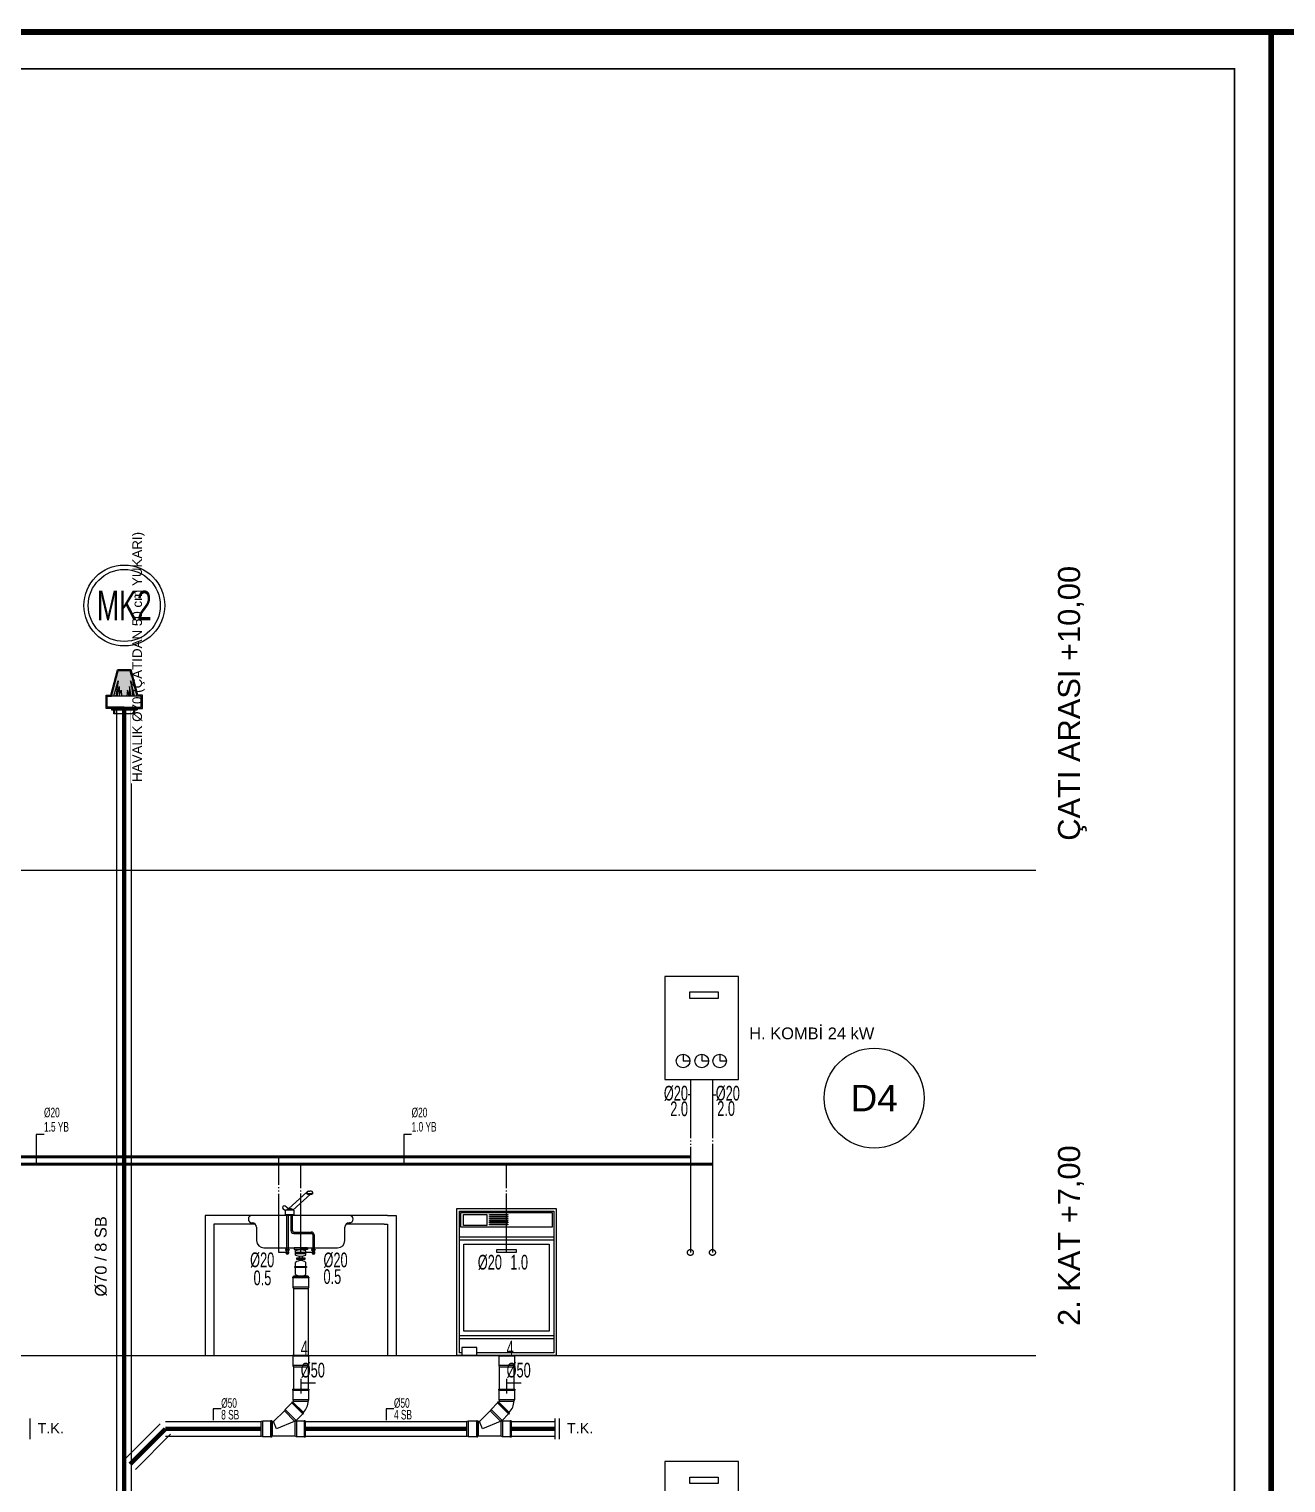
# Model space of a CAD drawing. Header units: centimetres. Extents: x -3952 to 22702, y 13298 to 16732.
# Drawn here: x 19905 to 20760, y 15743 to 16732 of the extents above; entities that cross this region are included whole.
import ezdxf
from ezdxf.enums import TextEntityAlignment as Align

# ---------------------------------------------------------------- set-up
doc = ezdxf.new("R2010")
doc.units = ezdxf.units.CM
for name, pattern in [('BASMA HATTI', [31, 25, -6]), ('PIS', [38, 30, -8]), ('SICAK', [4.600000000000001, 4, -0.15, 0.075, -0.15, 0.075, -0.15]), ('SOGUK', [4.375000000000001, 4, -0.15, 0.075, -0.15])]:
    doc.linetypes.add(name, pattern=pattern)
for name, color, linetype in [('MTY-CIHAZ', 135, 'Continuous'), ('MTY-KAT-ADI', 1, 'Continuous'), ('MTY-PAFTA', 7, 'Continuous'), ('MTY-PIS-SU-BORUSU', 6, 'PIS'), ('MTY-PISSU-CAP', 211, 'Continuous'), ('MTY-PISSU-KOLONNO', 211, 'Continuous'), ('MTY-PVC', 43, 'Continuous'), ('MTY-SEMA', 8, 'Continuous'), ('MTY-SICAKSU-BORU', 1, 'BASMA HATTI'), ('MTY-SOGUKSU-BORU', 5, 'Continuous'), ('MTY-TEFRIS', 15, 'Continuous'), ('MTY-TEMIZSU-CAP', 101, 'Continuous'), ('MTY-YUK-BIRIMI', 7, 'Continuous')]:
    doc.layers.add(name, color=color, linetype=linetype)
doc.layers.add('ROTAS-PAFTA-SINIRI', color=8, linetype='Continuous', plot=False)
doc.styles.add('ANOTATIVO', font='arial.ttf')
doc.styles.add('CAP', font='wturkce.SHX', dxfattribs={"width": 0.65})
doc.styles.add('MTY_CAP', font='wturkce.SHX', dxfattribs={"width": 0.65, "height": 20})
doc.styles.add('ROTAS', font='arial.ttf')

# ---------------------------------------------------------------- blocks, each defined once
blk = doc.blocks.new('ROTAS_PAFTA')
blk.add_lwpolyline([(0, 0), (1, 0), (1, 1), (0, 1)], close=True)
blk = doc.blocks.new('KOMBI1 KOLON')
at = {"layer": 'MTY-SICAKSU-BORU', "linetype": 'SICAK', "ltscale": 10}
for p, q in [((-15.00000000000043, 187.7455758166012), (-15.00000000000043, 70.00000000000001)), ((-15.00000000000041, 135), (-15.00000000000041, 70))]:
    blk.add_line(p, q, dxfattribs=at)
blk.add_circle((-15.00000000000041, 70), 2, dxfattribs=at)
at = {"layer": 'MTY-SOGUKSU-BORU', "linetype": 'SOGUK', "ltscale": 10}
for p, q in [((1.028865881380625e-11, 187.7455758165997), (1.714867427486966e-11, 70)), ((1.394084847561317e-11, 130), (1.716288512958486e-11, 70))]:
    blk.add_line(p, q, dxfattribs=at)
blk.add_circle((1.716288512958486e-11, 70), 2, dxfattribs=at)
at = {"layer": 'MTY-TEFRIS'}
for p, q in [((-19.96888421109179, 204.8398018687294), (-19.96888421109179, 200.2170247840495)), ((-19.96888421109179, 200.2170247840495), (-15.3461071264137, 200.2170247840495)), ((-7.252779002436, 204.8398018687294), (-7.252779002436, 200.2170247840495)), ((-7.252779002436, 200.2170247840495), (-2.63000191775609, 200.2170247840495)), ((4.91353137011356, 204.8398018687294), (4.91353137011356, 200.2170247840495)), ((4.91353137011356, 200.2170247840495), (9.53630845479347, 200.2170247840495))]:
    blk.add_line(p, q, dxfattribs=at)
for points in [[(-32.40077554364689, 187.7455758165997), (17.59922445635311, 187.7455758165997), (17.59922445635311, 257.7455758165997), (-32.40077554364689, 257.7455758165997)], [(-15.47834486873398, 247.2793370172813), (3.883737050568016, 247.2793370172813), (3.883737050568016, 242.825937110938), (-15.47834486873398, 242.825937110938)]]:
    blk.add_lwpolyline(points, close=True, dxfattribs=at)
for centre in [(-19.96888421109179, 200.2170247840495), (-7.252779002436, 200.2170247840495), (4.91353137011356, 200.2170247840495)]:
    blk.add_circle(centre, 4.622777084679228, dxfattribs=at)
at = {"layer": 'MTY-TEMIZSU-CAP', "color": 101}
for p, q in [((-15.00000000000042, 177.1553755406981), (-16.63161340555549, 177.1553755406981)), ((1.393019033457676e-11, 177.1553755406967), (2.21714187414165, 177.1553755406967))]:
    blk.add_line(p, q, dxfattribs=at)
at = {"layer": 'MTY-TEMIZSU-CAP', "color": 101, "style": 'CAP', "width": 0.65}
blk.add_attdef('SCCP', text='', height=10, dxfattribs=at).set_placement((-16.63161340555549, 178.3493100723586), align=Align.MIDDLE_RIGHT)
blk.add_attdef('SOCP', text='', height=10, dxfattribs=at).set_placement((2.21714187414165, 178.3351046164898), align=Align.MIDDLE_LEFT)
at = {"layer": 'MTY-YUK-BIRIMI', "color": 101, "style": 'CAP', "width": 0.65}
blk.add_attdef('SC', text='', height=10, dxfattribs=at).set_placement((-16.63161340555549, 167.7033941093228), align=Align.MIDDLE_RIGHT)
blk.add_attdef('SO', text='', height=10, dxfattribs=at).set_placement((3.249142524991066, 167.9134008360325), align=Align.MIDDLE_LEFT)
blk = doc.blocks.new('EVIYE1 KOLON')
at = {"layer": 'MTY-PVC', "color": 43}
for p, q in [((-5.500000000003638, 53.31531086832706), (-5.500000000003638, 52.71531086835216)), ((-5.026139210185647, 53.31531086831978), (-5.500000000003638, 53.31531086832706)), ((-5.299863934549649, 52.71531086834307), (-5.500000000003638, 52.71531086835216)), ((5.299863934425957, 52.71531086834307), (-5.299863934375026, 52.71531086834307)), ((-5.299863934549649, 52.71531086834307), (-5.299863934549649, 46.46430425008998)), ((4.999999999821739, 53.31531086832706), (-5.026139210185647, 53.31531086831978)), ((4.999999999821739, 53.8065472053147), (-5.000000000178261, 53.8065472053147)), ((-5.000000000178261, 53.8065472053147), (-5.000000000178261, 53.31531086831978)), ((5.499999999821739, 53.31531086831978), (4.97386079001808, 53.31531086831978)), ((4.999999999821739, 53.8065472053147), (4.999999999821739, 53.31531086832706)), ((5.499999999996362, 52.71531086834307), (5.299863934425957, 52.71531086834307)), ((5.299863934425957, 52.71531086834307), (5.299863934425957, 46.46430425007907)), ((5.499999999821739, 53.31531086831978), (5.499999999996362, 52.71531086834307)), ((5.299863934425957, 46.46430425007907), (-5.299863934549649, 46.46430425008998)), ((-5.299863934549649, 46.46430425008998), (-5.000000000003638, 45.32430425008511)), ((4.999999999996362, 45.32430425007055), (-5.000000000003638, 45.32430425008511)), ((-5.000000000003638, 45.32430425007055), (-5.000000000003639, 0)), ((5.299863934425957, 46.46430425007907), (4.999999999996362, 45.32430425007055)), ((4.999999999996362, 45.32430425007055), (4.999999999996362, 0))]:
    blk.add_line(p, q, dxfattribs=at)
at = {"layer": 'MTY-SICAKSU-BORU', "linetype": 'SICAK', "ltscale": 10}
for p, q in [((-15, 69.92040207716218), (-15, 134.9999999997999)), ((-9.125100693199784, 69.92040207711398), (-15, 69.92040207716218))]:
    blk.add_line(p, q, dxfattribs=at)
at = {"layer": 'MTY-SOGUKSU-BORU', "linetype": 'SOGUK', "ltscale": 10}
for p, q in [((-7.322142892007832e-12, 70), (8.633094239485217e-13, 130)), ((9.141554846285544, 69.92040207716218), (-7.322142892007832e-12, 70))]:
    blk.add_line(p, q, dxfattribs=at)
at = {"layer": 'MTY-TEFRIS', "color": 4}
for p, q in [((4.328168204468042, 111.202422346484), (-8.425579773618665, 99.61278877894779)), ((6.577389623837902, 109.63899723365), (-5.439625969738699, 98.71884987426142)), ((4.200808640764976, 109.9762543184214), (4.288710185565819, 110.8225359853558)), ((4.200808640764976, 109.9762543184214), (6.225004360158877, 109.9762543184214)), ((4.576234967046716, 109.9762543184214), (4.576234967046716, 109.63899723365)), ((7.817685470107776, 109.9762543184214), (4.576234967046716, 109.9762543184214)), ((4.576234967046716, 109.63899723365), (7.817685470107776, 109.63899723365)), ((5.2833591682638, 111.7192238310717), (6.225004360158877, 111.7192238310717)), ((7.166649551988471, 111.7192238310717), (6.225004360115221, 111.7192238310717)), ((8.249200079509123, 109.9762543184214), (6.225004360115221, 109.9762543184214)), ((7.817685470107776, 109.63899723365), (7.817685470107776, 109.9762543184214)), ((8.249200079509123, 109.9762543184214), (8.161298534664624, 110.8225359853558)), ((-11.94323664031253, 101.4049350608855), (-12.11849315264408, 101.1992006876387)), ((-12.00572156161797, 99.78949058685771), (-10.45321848498861, 98.46697811441823)), ((-8.363528619840508, 99.669176135503), (-10.53352653951151, 101.5177066519079)), ((-8.356295465120638, 99.61519182396091), (-7.414650273254665, 99.61519182397728)), ((-6.473005081417796, 99.61519182396091), (-7.414650273254665, 99.61519182397728)), ((33.12828248856385, 95.20327008032268), (-33.12828248890582, 95.20327008032268)), ((-33.12828248890582, 90.2032700803245), (-33.00000000017462, 90.2032700803245)), ((-4.376082061498892, 98.71884987426142), (-10.45321848498861, 98.71884987427597)), ((-10.45321848498861, 95.76948702118511), (-10.45321848498861, 98.71884987426142)), ((-10.45321848498861, 95.76948702118511), (-4.376082061498892, 95.76948702118511)), ((-10.00170115894434, 95.76948702117056), (-10.00170115894434, 95.39371802372602)), ((-10.00170115894434, 95.39371802372602), (-4.798419468432257, 95.39371802372602)), ((-9.625100693177956, 95.39371802372602), (-9.625100693177956, 71.9562397798727)), ((-9.342728895047912, 98.77935359874186), (-9.409309883078095, 98.71884987427597)), ((-8.625100692588603, 95.39371802372602), (-8.625100693228887, 71.9562397798727)), ((-6.75565181384809, 95.39371802372602), (-6.755651813569784, 84.88625616991226)), ((-5.755651813236909, 95.39371802372602), (-5.755651813236909, 84.88625616994773)), ((-4.798419468432257, 95.39371802372602), (-4.798419468432257, 95.76948702117056)), ((-4.376082061498892, 95.76948702118511), (-4.376082061498892, 98.71884987426142)), ((33.12828248856385, 90.2032700803245), (32.99999999982538, 90.2032700803245)), ((-30.00000000017462, 87.20327008032268), (-30.00000000017462, 78.15965381335332)), ((-4.755651813236909, 83.88625616994773), (7.14158141882217, 83.88625616994773)), ((-4.755651813201439, 82.8862561694848), (7.141554846009967, 82.88625616969853)), ((8.141554846028157, 81.88625616971581), (8.141554846351028, 71.9562397798727)), ((9.141554846307372, 81.88628039488026), (9.141554846307372, 71.9562397798727)), ((29.99999999982538, 78.15965381335332), (29.99999999982538, 87.20327008032268)), ((-25.00000000017462, 73.15965381335332), (24.99999999982538, 73.15965381335332)), ((-10.38211373064405, 71.9562397798727), (-10.38211373064405, 71.5793170768602)), ((-9.12510069317068, 71.9562397798727), (-10.38211373064405, 71.9562397798727)), ((-10.38211373064405, 71.5793170768602), (-9.12510069317068, 71.5793170768602)), ((-9.625100693177956, 71.5793170768602), (-9.625100693177956, 69.92040207711398)), ((-9.625100693177956, 69.92040207711398), (-8.625100693250715, 69.92040207711398)), ((-9.12510069317068, 71.9562397798727), (-7.868087655704585, 71.9562397798727)), ((-7.868087655704585, 71.5793170768602), (-9.12510069317068, 71.5793170768602)), ((-8.625100693228887, 71.5793170768602), (-8.625100693250715, 69.92040207711398)), ((-7.868087655704585, 71.9562397798727), (-7.868087655704585, 71.5793170768602)), ((4.543078585815238, 73.15965381335332), (-4.543078586164484, 73.15965381335332)), ((-4.543078586164484, 73.15965381335332), (-4.543078586164484, 72.09313860591533)), ((-4.543078586164484, 72.09313860591533), (-1.782609615474939e-10, 72.09313860591533)), ((-3.486941654937254, 68.16783017160901), (-3.486941654937254, 71.16833384484266)), ((3.486941654609836, 70.09052153203152), (-3.486941654937254, 70.09052153203152)), ((-1.000000000178261, 72.09313860591533), (-1.000000000178261, 71.77669667022633)), ((4.543078585815238, 72.09313860591533), (-1.782609615474939e-10, 72.09313860591533)), ((0.999999999821739, 72.09313860591533), (0.999999999821739, 71.77669667022633)), ((3.486941654609836, 68.16783017160901), (3.486941654609836, 71.16833384484266)), ((4.543078585815238, 73.15965381335332), (4.543078585815238, 72.09313860591533)), ((7.384541808797621, 71.9562397798727), (7.384541808797621, 71.5793170768602)), ((8.641554846307372, 71.9562397798727), (7.384541808797621, 71.9562397798727)), ((7.384541808797621, 71.5793170768602), (8.641554846307372, 71.5793170768602)), ((8.141554846372856, 71.5793170768602), (8.141554846372856, 69.92040207711398)), ((9.141554846307372, 69.92040207711398), (8.141554846372856, 69.92040207711398)), ((8.641554846307372, 71.9562397798727), (9.89856788380257, 71.9562397798727)), ((9.89856788380257, 71.5793170768602), (8.641554846307372, 71.5793170768602)), ((9.141554846307372, 71.5793170768602), (9.141554846307372, 69.92040207711398)), ((9.89856788380257, 71.9562397798727), (9.89856788380257, 71.5793170768602)), ((-3.949775703807973, 59.81772238159533), (-3.949775703807973, 60.41030067190036)), ((-3.949775703807973, 60.41030067190036), (3.817338191114686, 60.41030067190036)), ((3.817338191114686, 59.81772238159533), (-3.949775703807973, 59.81772238159533)), ((3.486941654609836, 69.1037151159469), (-3.486941654937254, 69.1037151159469)), ((-3.486941654937254, 60.41030067190036), (-3.486941654937254, 63.22554211329384)), ((-3.486941654937254, 55.09742401570088), (-3.486941654937254, 59.81772238159533)), ((-2.749673158305086, 65.32618854629413), (-2.749673158305086, 66.46212179427107)), ((-2.749673158305086, 66.46212179427107), (2.862039025170816, 66.46212179427107)), ((2.862039025170816, 65.93179005015531), (-2.749673158283258, 65.93179005015531)), ((2.862039025170816, 65.32618854629413), (-2.749673158305086, 65.32618854629413)), ((-1.000000000178261, 67.55946734622535), (-1.000000000178261, 66.46212179427107)), ((-1.000000000178261, 65.32618854629413), (-1.000000000178261, 64.49302487300315)), ((0.999999999821739, 67.55946734624172), (0.999999999821739, 66.46212179427107)), ((0.999999999821739, 65.32618854629413), (0.999999999821739, 64.49302487300315)), ((2.862039025170816, 66.46212179427107), (2.862039025170816, 65.32618854629413)), ((3.486941654580733, 60.41030067190036), (3.486941654580733, 63.22554211329384)), ((3.486941654609836, 55.09742401570088), (3.486941654580733, 59.81772238159533)), ((3.817338191114686, 60.41030067190036), (3.817338191114686, 59.81772238159533))]:
    blk.add_line(p, q, dxfattribs=at)
at = {"layer": 'MTY-TEFRIS', "color": 2}
for p, q in [((-65, 95.20327008032268), (-65, 0)), ((59.10868432065763, 95.20327008032268), (-65, 95.20327008032268)), ((-58.99999999998545, 89.20327008032268), (-58.99999999998545, 0)), ((-30.76393202267484, 89.20327008032268), (-58.99999999998545, 89.20327008032268)), ((56.74433385442535, 89.20327008032268), (30.76393202232559, 89.20327008032268)), ((56.74433385442535, 89.20327008032268), (59, 89.20327008032268)), ((59, 89.20327008032268), (59, 0)), ((59.10868432065763, 95.20327008032268), (65, 95.20327008032268)), ((65, 95.20327008032268), (65, 0))]:
    blk.add_line(p, q, dxfattribs=at)
at = {"layer": 'MTY-TEFRIS', "color": 4}
for centre, radius, start, end in [((5.2833591682638, 110.7192238310698), 1, 90, 174.070068754194), ((7.166649551988471, 110.7192238310698), 1, 5.929931245806053, 90), ((-11.35725230674871, 100.5507314327676), 0.999999999996181, 139.5737105704135, 229.5737105695996), ((-11.18199579442444, 100.7564658059998), 1.000000000005617, 49.5737105695996, 139.5737105678645), ((-8.356295465120638, 98.61519182396091), 1, 90, 174.070068754194), ((-6.473005081417796, 98.61519182396091), 1, 5.929931245806053, 90), ((-33.12828248890582, 92.70327008032268), 2.5, 90, 270), ((-33.00000000017462, 87.20327008032268), 3, 0, 90), ((32.99999999982538, 87.20327008032268), 3, 90, 180), ((33.12828248856385, 92.70327008032268), 2.5, 270, 90), ((-4.755651813236909, 84.88625616994773), 2.000000000426255, 180, 270), ((-4.755651813236909, 84.88625616994773), 1, 180, 270), ((7.141554846028157, 81.88625616969853), 2.000000000426255, 1.042204158021965e-09, 90.00000000104222), ((7.141554846028157, 81.88625616969853), 1, 1.042204158021965e-09, 90.00000000104222), ((-25.00000000017462, 78.15965381335332), 5, 180, 270), ((-9.125100693199784, 69.92040207711398), 1.003466660666162, 119.8857856032888, 60.11421439572868), ((-9.125100693199784, 70), 0.5062961873155193, 189.0453467189924, 350.9546532810076), ((-1.782609615474939e-10, 62.30137458437162), 9.527944617315407, 68.5327111768529, 111.4672888231471), ((8.641554846307372, 69.92040207711398), 1.003466660666162, 119.8857856042713, 60.11421439671123), ((8.641554846307372, 70), 0.5062961873155193, 189.0453467189924, 350.9546532810076), ((24.99999999982538, 78.15965381335332), 5, 270, 0), ((-1.782609615474939e-10, 77.03478943208006), 9.527944617315407, 248.5327111768528, 291.4672888231471), ((-1.782609615474939e-10, 59.1614830644919), 5.354935859177203, 49.37057708782476, 130.6294229121752), ((-1.782609615474939e-10, 59.1614830644919), 5.354935859177203, 229.3705770878247, 310.6294229121746)]:
    blk.add_arc(centre, radius, start, end, dxfattribs=at)
at = {"layer": 'MTY-PISSU-CAP', "lineweight": -3, "ltscale": 100, "style": 'CAP', "width": 0.65}
blk.add_attdef('PSCP', text='', height=10, dxfattribs=at).set_placement((0, -10), align=Align.MIDDLE_LEFT)
at = {"layer": 'MTY-TEMIZSU-CAP', "color": 101, "style": 'CAP', "width": 0.65}
blk.add_attdef('SCCP', text='', height=10, dxfattribs=at).set_placement((-18.00000000031923, 65), align=Align.MIDDLE_RIGHT)
blk.add_attdef('SOCP', text='', height=10, dxfattribs=at).set_placement((15.45544649091676, 64.92040207716218), align=Align.MIDDLE_LEFT)
at = {"layer": 'MTY-YUK-BIRIMI', "color": 101, "style": 'CAP', "width": 0.65}
blk.add_attdef('SC', text='', height=10, dxfattribs=at).set_placement((-20.00006712890627, 52.73783348654676), align=Align.MIDDLE_RIGHT)
blk.add_attdef('SO', text='', height=10, dxfattribs=at).set_placement((15.45544649091676, 53.61489870484274), align=Align.MIDDLE_LEFT)
at = {"layer": 'MTY-YUK-BIRIMI', "color": 211, "lineweight": -3, "ltscale": 100, "style": 'CAP', "width": 0.65}
blk.add_attdef('PS', text='', height=10, dxfattribs=at).set_placement((0, 5), align=Align.MIDDLE_LEFT)
blk = doc.blocks.new('PVC CATAL SAG')
at = {"layer": 'MTY-PISSU-CAP', "lineweight": -3, "ltscale": 100}
for p, q in [((2.182787284255028e-11, -15.84028594098527), (2.182787284255028e-11, -25.84028594098527)), ((10.00000000002183, -18.88695042063773), (2.182787284255028e-11, -18.88695042063773))]:
    blk.add_line(p, q, dxfattribs=at)
at = {"layer": 'MTY-PVC', "color": 43}
for p, q in [((-5.5, 3.637978807091713e-12), (-5.5, -0.59999999997126)), ((5.499999999825377, -3.637978807091713e-12), (-5.5, -3.637978807091713e-12)), ((-5.299863934546011, -0.5999999999803549), (-5.5, -0.59999999997126)), ((5.299863934429595, -0.5999999999803549), (-5.299863934371388, -0.5999999999803549)), ((-5.299863934546011, -0.5999999999803549), (-5.299863934546011, -6.851006618233441)), ((5.299863934429595, -6.851006618244355), (-5.299863934546011, -6.851006618233441)), ((-5.299863934546011, -6.851006618233441), (-5, -7.991006618238316)), ((5, -7.991006618252868), (-5, -7.991006618238316)), ((-5, -7.991006618252868), (-5, -22.86899928772618)), ((5.299863934429595, -6.851006618244355), (5, -7.991006618252868)), ((5, -7.991006618252868), (5, -22.86899928772618)), ((5.5, -0.5999999999803549), (5.299863934429595, -0.5999999999803549)), ((5.299863934429595, -0.5999999999803549), (5.299863934429595, -6.851006618244355)), ((5.499999999825377, -3.637978807091713e-12), (5.5, -0.5999999999803549)), ((-5.5, -23.02886766758775), (-5.500000000174623, -23.62886766756446)), ((-5.5, -23.02886766758775), (-4.973860790196341, -23.02886766758775)), ((-5.500000000174623, -23.62886766756446), (-5.299863934604218, -23.62886766756446)), ((-5.299863934604218, -23.62886766756446), (5.299863934196765, -23.62886766756446)), ((-5.299863934604218, -23.62886766756446), (-5.299863934604218, -29.87987428582846)), ((-5, -23.02886766758047), (5.026139210007386, -23.02886766758775)), ((5.026139210007386, -23.02886766758775), (5.499999999825377, -23.02886766758047)), ((5.299863934371388, -23.62886766756446), (5.499999999825377, -23.62886766755537)), ((5.299863934371388, -23.62886766756446), (5.299863934371388, -29.87987428581755)), ((5.499999999825377, -23.02886766758047), (5.499999999825377, -23.62886766755537)), ((-11.15398411959177, -37.73229437122927), (-18.46168974819011, -44.99999999999432)), ((-10.5867322050035, -36.68734282464311), (-11.15398411959177, -37.73229437122927)), ((-11.15398411959177, -37.73229437122927), (-4.13654429660528, -44.74973419389585)), ((-6.166603035817388, -32.26721365552794), (-10.5867322050035, -36.68734282464311)), ((-10.5867322050035, -36.68734282464311), (-3.091592749988195, -44.1824822794822)), ((-5.88385653620935, -31.70143201771816), (-6.308120604982832, -32.12569608643525)), ((-5.88385653620935, -31.70143201771816), (-6.308120604982832, -32.12569608643525)), ((-6.308120604982832, -32.12569608643525), (-6.166603035817388, -32.26721365552794)), ((-6.308120604982832, -32.12569608643525), (-6.166603035817388, -32.26721365552794)), ((-6.166603035817388, -32.26721365552794), (1.32853641899419, -39.7623531104723)), ((-5.88385653620935, -31.70143201771816), (-5.575600353011396, -32.0096882010198)), ((-5.88385653620935, -31.70143201771816), (-5.575600353011396, -32.0096882010198)), ((-5.292893219011603, -31.7269810669909), (-5.575600353011396, -32.0096882010198)), ((-5.575600353011396, -32.0096882010198), (1.540764666191535, -39.12605322023546)), ((-5.299863934604218, -29.87987428582846), (5.299863934371388, -29.87987428581755)), ((-5.299863934604218, -29.87987428582846), (-5.000000000174623, -31.01987428583698)), ((-5.292893219011603, -31.7269810669909), (1.778174593026051, -38.79804887891214)), ((-5.000000000174623, -31.01987428583698), (4.999999999825377, -31.01987428582243)), ((1.894318056816701, -39.47960661083152), (1.470053988217842, -39.9038706795468)), ((1.894318056816701, -39.47960661083152), (1.470053988217842, -39.9038706795468)), ((1.778174593026051, -38.79804887891214), (1.495467458997155, -39.08075601294104)), ((1.495467458997155, -39.08075601294104), (1.894318056816701, -39.47960661083152)), ((1.495467458997155, -39.08075601294104), (1.894318056816701, -39.47960661083152)), ((5.299863934371388, -29.87987428581755), (4.999999999825377, -31.01987428582243)), ((-25.86000000018975, -44.7001360655911), (-27.00000000017462, -44.99999999992974)), ((-27.00000000017462, -55.00000000005912), (-27.00000000017462, -44.99999999992974)), ((-25.86000000018975, -55.29986393439594), (-25.86000000018975, -44.7001360655911)), ((-20.32606563760782, -44.70013606559201), (-25.86000000018975, -44.7001360655911)), ((-19.72606563780573, -44.49999999999613), (-20.32606563760782, -44.49999999999613)), ((-20.32606563760782, -44.70013606559201), (-20.32606563760782, -44.49999999999613)), ((-20.32606563760782, -55.29986393439685), (-20.32606563760782, -44.70013606559201)), ((-19.72606563780573, -44.99999999999432), (-19.72606563780573, -44.49999999999613)), ((-19.72606563780573, -54.99999999999454), (-19.72606563780573, -44.99999999999432)), ((-19.3262573746033, -44.99999999999432), (-19.72606563780573, -44.99999999999432)), ((-18.45959901902825, -44.99792071477873), (-19.3262573746033, -44.99792071478419)), ((-19.3262573746033, -44.99792071477873), (-19.3262573746033, -55.00207928521013)), ((-19.3262573746033, -44.99792071476963), (-19.3262573746033, -55.00207928520467)), ((-19.3262573746033, -44.99999999999432), (-19.3262573746033, -54.99999999999454)), ((-19.3262573746033, -54.99999999999454), (-19.3262573746033, -44.99999999999432)), ((-16.49692362517817, -50.00207928521718), (-18.46168974819011, -44.99999999999432)), ((-4.426810102799209, -44.99999999999432), (-16.49692362517817, -50.00207928521718)), ((-4.13654429660528, -44.74973419389585), (-4.426810102799209, -44.99999999999432)), ((-4.01631226320751, -44.99792071477873), (-4.424398485192796, -44.99792071477873)), ((-3.091592749988195, -44.1824822794822), (-4.13654429660528, -44.74973419389585)), ((-2.87631226319354, -44.70013606559201), (-4.01631226320751, -44.99792071477873)), ((-4.01631226320751, -44.99792071477873), (-4.01631226320751, -55.00207928521013)), ((1.32853641899419, -39.7623531104723), (-3.091592749988195, -44.1824822794822)), ((2.399999999819563, -44.70013606559201), (-2.87631226319354, -44.70013606559201)), ((-2.87631226319354, -44.70013606559201), (-2.87631226319354, -55.29986393439685)), ((1.32853641899419, -39.7623531104723), (1.470053988217842, -39.9038706795468)), ((1.32853641899419, -39.7623531104723), (1.470053988217842, -39.9038706795468)), ((2.999999999825384, -44.50000000000887), (2.399999999819563, -44.50000000000887)), ((2.399999999819563, -44.50000000000887), (2.399999999819563, -44.70013606559201)), ((2.399999999819563, -44.70013606559201), (2.399999999819563, -55.29986393439685)), ((2.999999999825384, -44.50000000000887), (2.999999999825384, -44.99999999999432)), ((2.999999999825384, -44.99999999999432), (2.999999999825384, -54.99999999999454)), ((-25.86000000018975, -55.29986393439594), (-27.00000000017462, -55.00000000005912)), ((-20.32606563760782, -55.29986393439685), (-25.86000000018975, -55.29986393439594)), ((-20.32606563760782, -55.49999999997999), (-20.32606563760782, -55.29986393439685)), ((-19.72606563780573, -55.49999999997999), (-20.32606563760782, -55.49999999997999)), ((-19.72606563780573, -55.49999999997999), (-19.72606563780573, -54.99999999999454)), ((-19.3262573746033, -54.99999999999454), (-19.72606563780573, -54.99999999999454)), ((-4.01631226320751, -55.00207928521013), (-19.3262573746033, -55.00207928522468)), ((-2.87631226319354, -55.29986393439685), (-4.01631226320751, -55.00207928521013)), ((2.399999999819563, -55.29986393439685), (-2.87631226319354, -55.29986393439685)), ((2.399999999819563, -55.29986393439685), (2.399999999819563, -55.49999999999454)), ((2.999999999825384, -55.49999999999454), (2.399999999819563, -55.49999999999454)), ((2.999999999825384, -54.99999999999454), (2.999999999825384, -55.49999999999454))]:
    blk.add_line(p, q, dxfattribs=at)
for radius in [0.9999999999958049, 10.99999999999592]:
    blk.add_arc((-6.000000000174623, -31.01987428583698), radius, 315.0000000003132, 0, dxfattribs=at)
blk = doc.blocks.new('BULASIK MAKINASI1 KOLON')
at = {"layer": 'MTY-SOGUKSU-BORU', "linetype": 'SOGUK', "ltscale": 10}
blk.add_line((0, 70), (0, 130), dxfattribs=at)
at = {"layer": 'MTY-TEFRIS', "color": 4}
for p, q in [((-32.01480036654175, 80.71880376824993), (32.01480036654721, 80.71880376824993)), ((-32.01480036654175, 78.62507957566231), (32.01480036654721, 78.62507957566231)), ((-32.01480036654175, 13.53372939331075), (32.01480036654721, 13.53372939331075)), ((-32.01480036654175, 11.44000520073041), (32.01480036654721, 11.44000520073041))]:
    blk.add_line(p, q, dxfattribs=at)
for points in [[(-33.81076474315159, 100), (33.81076474315159, 100), (33.81076474315159, 0), (-33.81076474315159, 0)], [(-20.26082957476865, 5.420197869509138), (-30.47696107569209, 5.420197869509138), (-30.47696107569209, 0), (-20.26082957476865, 0)]]:
    blk.add_lwpolyline(points, close=True, dxfattribs=at)
blk.add_lwpolyline([(-30.47696107569209, 1.795964376609845), (-32.01480036654175, 1.795964376609845), (-32.01480036654175, 98.20403562339106), (32.01480036654721, 98.20403562339106), (32.01480036654721, 1.795964376609845), (-20.26082957476865, 1.795964376609845)], dxfattribs=at)
at = {"layer": 'MTY-TEFRIS', "color": 2}
for points in [[(-31.19087263485198, 97.28030838754512), (30.96447548863216, 97.28030838754512), (30.96447548863216, 87.10026020724945), (-31.19087263485198, 87.10026020724945)], [(-29.31307155620198, 95.74244091702167), (-13.38201212518106, 95.74244091702167), (-13.38201212518106, 88.32340482021937), (-29.31307155620198, 88.32340482021937)], [(-11.60811951558389, 95.74244091702167), (0.9230101163411746, 95.74244091702167), (0.9230101163411746, 95.26461534820191), (-11.60811951558389, 95.26461534820191)], [(-11.60811951558389, 94.43778685558846), (0.9230101163411746, 94.43778685558846), (0.9230101163411746, 93.95996128676961), (-11.60811951558389, 93.95996128676961)], [(-11.60811951558389, 93.1331327941507), (0.9230101163411746, 93.1331327941507), (0.9230101163411746, 92.65530722533913), (-11.60811951558389, 92.65530722533913)], [(-11.60811951558389, 91.82847873271567), (0.9230101163411746, 91.82847873271567), (0.9230101163411746, 91.35065316390137), (-11.60811951558389, 91.35065316390137)], [(-11.60811951558389, 90.52382467128518), (0.9230101163411746, 90.52382467128518), (0.9230101163411746, 90.04599910246543), (-11.60811951558389, 90.04599910246543)], [(-11.60811951558389, 89.21917060984742), (0.9230101163411746, 89.21917060984742), (0.9230101163411746, 88.74134504102858), (-11.60811951558389, 88.74134504102858)], [(-29.02152640552595, 75.63180561464742), (29.02152640553504, 75.63180561464742), (29.02152640553504, 16.52700335432564), (-29.02152640552595, 16.52700335432564)], [(-6.531801363393242, 71.95271595702707), (6.531801363402337, 71.95271595702707), (6.531801363402337, 69.9351535950027), (-6.531801363393242, 69.9351535950027)]]:
    blk.add_lwpolyline(points, close=True, dxfattribs=at)
at = {"layer": 'MTY-PISSU-CAP', "lineweight": -3, "ltscale": 100, "style": 'CAP', "width": 0.65}
blk.add_attdef('PSCP', text='', height=10, dxfattribs=at).set_placement((0, -10), align=Align.MIDDLE_LEFT)
at = {"layer": 'MTY-TEMIZSU-CAP', "color": 101, "style": 'CAP', "width": 0.65}
blk.add_attdef('SOCP', text='', height=10, dxfattribs=at).set_placement((-3.169896983552462, 63.40138791889694), align=Align.MIDDLE_RIGHT)
at = {"layer": 'MTY-YUK-BIRIMI', "color": 101, "style": 'CAP', "width": 0.65}
blk.add_attdef('SO', text='', height=10, dxfattribs=at).set_placement((2.5, 63.40138791889696), align=Align.MIDDLE_LEFT)
at = {"layer": 'MTY-YUK-BIRIMI', "color": 211, "lineweight": -3, "ltscale": 100, "style": 'CAP', "width": 0.65}
blk.add_attdef('PS', text='', height=10, dxfattribs=at).set_placement((0, 5), align=Align.MIDDLE_LEFT)
blk = doc.blocks.new('MTY-PIS SU CAP SB')
at = {"layer": 'MTY-PISSU-CAP'}
for p, q in [((0.8333333333333333, 1.166666666666667), (-2.414994729583641e-17, 1.166666666666667)), ((-2.414994729583641e-17, 1.166666666666667), (-2.414994729583641e-17, 0))]:
    blk.add_line(p, q, dxfattribs=at)
at = {"layer": 'MTY-PISSU-CAP', "style": 'MTY_CAP', "width": 0.65}
blk.add_attdef('PSCP_001', (0.833333333333333, 1.289719917615614), '', height=1, dxfattribs=at)
at = {"layer": 'MTY-YUK-BIRIMI', "color": 211, "style": 'MTY_CAP', "width": 0.65}
blk.add_attdef('PS_001', (0.8333333333333333, 0.06550078146671945), '', height=1, dxfattribs=at)
blk = doc.blocks.new('MTY-TEMIZ SU CAP MB')
at = {"layer": 'MTY-TEMIZSU-CAP'}
for p, q in [((0.8333333333333333, 3.095888560999511), (-1.779469800745841e-17, 3.095888560999511)), ((-1.779469800745841e-17, 3.095888560999511), (-1.779469800745841e-17, 0))]:
    blk.add_line(p, q, dxfattribs=at)
at = {"layer": 'MTY-TEMIZSU-CAP', "style": 'MTY_CAP', "width": 0.65}
for tag, p in [('SOCP_001', (0.8333333333333333, 4.916666666666667)), ('SCCP_001', (0.8333333333333333, 1.916666666666667))]:
    blk.add_attdef(tag, p, '', height=1, dxfattribs=at)
at = {"layer": 'MTY-YUK-BIRIMI', "color": 101, "style": 'MTY_CAP', "width": 0.65}
for tag, p in [('SO_001', (0.8333333333333333, 3.416666666666667)), ('SC_001', (0.8333333333333333, 0.4166666666666667))]:
    blk.add_attdef(tag, p, '', height=1, dxfattribs=at)
blk = doc.blocks.new('MTY-KOLON HAVALIK SAPKASI')
at = {"layer": 'MTY-PVC'}
h = blk.add_hatch(color=43, dxfattribs=at)
h.paths.add_polyline_path([(4.547473508864641e-13, 15.94396507534282), (-2.560163284573719, 15.94396507534282), (-5.439879432474754, 5.169111218175999), (-4.395098704002066, 5.169111218175999), (-2.659880177468949, 11.75831324879209), (-3.565211520977755, 5.169111218175999), (-2.961656819415111, 5.169111218175999), (-2.207213796878477, 9.345834648828713), (-2.131769636392164, 5.199387922848018), (-1.301881035698443, 7.687256121769792), (-1.150992714724907, 5.169111218175999), (4.547473508864641e-13, 5.169111218175999)])
h.paths.add_polyline_path([(2.560163284576447, 15.94396507534282), (4.547473508864641e-13, 15.94396507534282), (4.547473508864641e-13, 5.169111218175999), (1.150992714725362, 5.169111218175999), (1.301881035698898, 7.687256121769792), (2.131769636392164, 5.199387922850065), (2.207213796879387, 9.345834648828713), (2.96165681941693, 5.169111218175999), (3.56521152097821, 5.169111218175999), (2.659880177471678, 11.75831324878595), (4.395098704002976, 5.169111218175999), (5.439879432476573, 5.169111218175999)])
at = {"layer": 'MTY-PVC', "color": 43}
for p, q in [((-5.756987187377945, 5.637437407366406), (-2.877271039477364, 16.41229126453322)), ((-5.439879432474754, 5.169111218175999), (-2.560163284573719, 15.94396507534282)), ((2.877271039479183, 16.41229126453322), (-2.877271039477364, 16.41229126453322)), ((2.560163284575538, 15.94396507534282), (-2.560163284573719, 15.94396507534282)), ((5.439879432476573, 5.169111218175999), (2.560163284575538, 15.94396507534282)), ((5.756987187379764, 5.637437407366406), (2.877271039479183, 16.41229126453322)), ((-4.395098704002066, 5.169111218175999), (-2.659880177468949, 11.75831324878595)), ((-2.659880177468949, 11.75831324878595), (-3.565211520977755, 5.169111218175999)), ((-2.961656819415111, 5.169111218175999), (-2.207213796878477, 9.345834648828713)), ((-2.207213796878477, 9.345834648828713), (-2.131218754946985, 5.169111218175999)), ((-2.141869163402134, 5.169111218175999), (-1.301881035698443, 7.687256121769792)), ((-1.301881035698443, 7.687256121769792), (-1.150992714724907, 5.169111218175999)), ((1.301881035698898, 7.687256121769792), (1.150992714725362, 5.169111218175999)), ((2.141869163403044, 5.169111218175999), (1.301881035698898, 7.687256121769792)), ((2.207213796879387, 9.345834648828713), (2.13121875494744, 5.169111218175999)), ((2.96165681941693, 5.169111218175999), (2.207213796879387, 9.345834648828713)), ((4.395098704002976, 5.169111218175999), (2.659880177469859, 11.75831324878595)), ((2.659880177469859, 11.75831324878595), (3.56521152097821, 5.169111218175999)), ((-7.686863187802373, 5.637437407366406), (-5.756987187377945, 5.637437407366406)), ((-7.686863187802373, 0), (-7.686863187802373, 5.637437407366406)), ((-5.436655031694499, 0), (-7.686863187802373, 0)), ((-7.218536998610034, 0.4683261891904067), (-7.218536998610034, 5.169111218175999)), ((-7.218536998610034, 5.169111218175999), (-5.439879432474754, 5.169111218175999)), ((4.547473508864641e-13, 0.4683261891904067), (-7.218536998610034, 0.4683261891904067)), ((-5.499999999920423, 0), (-5.499999999920423, -0.6000000000058208)), ((-5.499999999920423, 0), (-4.999999999934975, 0)), ((5.439879432476573, 5.169111218175999), (-5.439879432474754, 5.169111218175999)), ((5.436655031695409, 0), (-5.436655031694499, 0)), ((-4.999999999934975, 0), (5.000000000065025, 0)), ((-4.500002653312549, -2.264320389220302), (-4.500002653312549, 0)), ((-4.031676464121119, -2.264320389220302), (-4.031676464121119, 0)), ((4.547473508864641e-13, 0.4683261891904067), (7.218536998611853, 0.4683261891904067)), ((4.031676464122029, -2.264320389220302), (4.031676464122029, 0)), ((4.500002653312549, -2.264320389220302), (4.500002653312549, 0)), ((5.000000000065025, 0), (5.500000000065025, 0)), ((5.436655031695409, 0), (7.686863187803283, 0)), ((7.218536998611853, 5.169111218175999), (5.439879432476573, 5.169111218175999)), ((5.500000000065025, 0), (5.500000000065025, -0.6000000000058208)), ((7.686863187803283, 5.637437407366406), (5.756987187379764, 5.637437407366406)), ((7.218536998611853, 0.4683261891904067), (7.218536998611853, 5.169111218175999)), ((7.686863187803283, 0), (7.686863187803283, 5.637437407366406)), ((-5.499999999920423, -0.6000000000058208), (-5.299863934337285, -0.6000000000058208)), ((-5.299863934337285, -0.6000000000058208), (5.299863934467336, -0.6000000000058208)), ((4.500002653312549, -2.264320389220302), (-4.500002653312549, -2.264320389220302)), ((5.299863934467336, -0.6000000000058208), (5.500000000065025, -0.6000000000058208))]:
    blk.add_line(p, q, dxfattribs=at)
blk = doc.blocks.new('MTY-PIS SU KOLON NO')
at = {"layer": 'MTY-PISSU-KOLONNO', "linetype": 'Continuous', "ltscale": 100}
blk.add_circle((0, 0), 27.50000000000002, dxfattribs=at)
at = {"layer": 'MTY-PISSU-KOLONNO', "color": 7, "linetype": 'Continuous', "ltscale": 100}
blk.add_circle((0, 0), 24.50000000000002, dxfattribs=at)
at = {"style": 'ANOTATIVO', "width": 0.65}
blk.add_attdef('K', text='', height=20, dxfattribs=at).set_placement((0, 0), align=Align.MIDDLE_CENTER)

msp = doc.modelspace()

# ---------------------------------------------------------------- linework, layer by layer
at = {"layer": 'MTY-PAFTA'}
for points, const_width in [([(17000, 14630), (20750, 14630), (20750, 16730), (17000, 16730)], 4), ([(20750, 14630), (22700, 14630), (22700, 16730), (20750, 16730)], 4), ([(17025, 14655), (20725, 14655), (20725, 16705), (17025, 16705)], 1)]:
    msp.add_lwpolyline(points, close=True, dxfattribs=dict(at, const_width=const_width))
at = {"layer": 'MTY-PIS-SU-BORUSU', "const_width": 3}
for points in [[(19970, 15039.5), (19970, 16270)], [(19998, 15780), (19974, 15756)], [(19998, 15780), (20063, 15780)], [(20093, 15780), (20203, 15780)], [(20233, 15780), (20263, 15780)]]:
    msp.add_lwpolyline(points, dxfattribs=at)
at = {"layer": 'MTY-PISSU-KOLONNO'}
msp.add_circle((20480, 16005), 34, dxfattribs=at)
at = {"layer": 'MTY-PVC'}
for p, q in [((19965, 15039.5), (19965, 16270)), ((19975, 15039.5), (19975, 16270)), ((19906, 15773), (19906, 15787)), ((19994.46446609407, 15783.53553390593), (19970.46446609407, 15759.53553390593)), ((19998, 15785), (20063, 15785)), ((20093, 15785), (20203, 15785)), ((20233, 15785), (20263, 15785)), ((20263, 15773), (20263, 15787)), ((20266, 15773), (20266, 15787)), ((20001.53553390593, 15776.46446609407), (19977.53553390593, 15752.46446609407)), ((19998, 15775), (20063, 15775)), ((20093, 15775), (20203, 15775)), ((20233, 15775), (20263, 15775))]:
    msp.add_line(p, q, dxfattribs=at)
at = {"layer": 'MTY-SEMA'}
for points in [[(17040, 16160), (20590, 16160)], [(17040, 15830), (20590, 15830)]]:
    msp.add_lwpolyline(points, dxfattribs=at)
at = {"layer": 'MTY-SICAKSU-BORU', "const_width": 2}
msp.add_lwpolyline([(20355, 15965), (19295, 15965)], dxfattribs=at)
at = {"layer": 'MTY-SOGUKSU-BORU', "const_width": 2}
msp.add_lwpolyline([(19190, 15960), (20370, 15960)], dxfattribs=at)

# ---------------------------------------------------------------- block references
at = {"layer": 'MTY-TEFRIS'}
for name, p, values in [('KOMBI1 KOLON', (20370, 15830), {'SO': '2.0', 'SOCP': 'Ø20', 'SC': '2.0', 'SCCP': 'Ø20'}), ('EVIYE1 KOLON', (20090, 15830), {'SO': '0.5', 'SOCP': 'Ø20', 'SC': '0.5', 'SCCP': 'Ø20', 'PSCP': 'Ø50', 'PS': '4'}), ('BULASIK MAKINASI1 KOLON', (20230, 15830), {'SO': '1.0', 'SOCP': 'Ø20', 'PSCP': 'Ø50', 'PS': '4'}), ('KOMBI1 KOLON', (20370, 15500), {'SO': '2.0', 'SOCP': 'Ø20', 'SC': '2.0', 'SCCP': 'Ø20'})]:
    msp.add_blockref(name, p, dxfattribs=at).add_auto_attribs(values)
ref = msp.add_blockref('MTY-TEMIZ SU CAP MB', (19910, 15960), dxfattribs=dict(at, xscale=6.5, yscale=6.5))
ref.add_attrib('SO_001', '1.5 YB', (19915.41666666667, 15982.20833333333), dxfattribs={"layer": 'MTY-YUK-BIRIMI', "color": 101, "height": 6.5, "style": 'MTY_CAP', "width": 0.65})
ref.add_attrib('SOCP_001', 'Ø20', (19915.41666666667, 15991.95833333333), dxfattribs={"layer": 'MTY-TEMIZSU-CAP', "height": 6.5, "style": 'MTY_CAP', "width": 0.65})
ref = msp.add_blockref('MTY-TEMIZ SU CAP MB', (20160, 15960), dxfattribs=dict(at, xscale=6.5, yscale=6.5))
ref.add_attrib('SO_001', '1.0 YB', (20165.41666666667, 15982.20833333333), dxfattribs={"layer": 'MTY-YUK-BIRIMI', "color": 101, "height": 6.5, "style": 'MTY_CAP', "width": 0.65})
ref.add_attrib('SOCP_001', 'Ø20', (20165.41666666667, 15991.95833333333), dxfattribs={"layer": 'MTY-TEMIZSU-CAP', "height": 6.5, "style": 'MTY_CAP', "width": 0.65})
for p in [(20090, 15830), (20230, 15830)]:
    msp.add_blockref('PVC CATAL SAG', p, dxfattribs=at)
at = {"layer": 'MTY-TEFRIS', "xscale": 6.5, "yscale": 6.5}
for p, values in [((20030.5, 15786), {'PSCP_001': 'Ø50', 'PS_001': '8 SB'}), ((20148, 15786), {'PSCP_001': 'Ø50', 'PS_001': '4 SB'})]:
    msp.add_blockref('MTY-PIS SU CAP SB', p, dxfattribs=at).add_auto_attribs(values)
at = {"layer": 'ROTAS-PAFTA-SINIRI', "yscale": 2100}
for p, xscale in [((17000, 14630), 3750), ((20750, 14630), 1950)]:
    msp.add_blockref('ROTAS_PAFTA', p, dxfattribs=dict(at, xscale=xscale))

# ---------------------------------------------------------------- texts
at = {"layer": 'MTY-CIHAZ', "style": 'ROTAS'}
msp.add_text('H. KOMBİ 24 kW', height=8, dxfattribs=at).set_placement((20395, 16045))
at = {"layer": 'MTY-KAT-ADI', "style": 'ROTAS'}
for s, p in [('ÇATI ARASI +10,00', (20620, 16180)), ('2. KAT +7,00', (20620, 15850))]:
    msp.add_text(s, height=15, rotation=90, dxfattribs=at).set_placement(p)
at = {"layer": 'MTY-PISSU-CAP', "style": 'ROTAS'}
msp.add_text('Ø70 / 8 SB', height=8, rotation=90, dxfattribs=at).set_placement((19958, 15870))
for p in [(19911, 15777), (20271, 15777)]:
    msp.add_text('T.K.', height=7, dxfattribs=at).set_placement(p)
at = {"layer": 'MTY-PISSU-KOLONNO', "style": 'ROTAS'}
msp.add_text('D4', height=18, dxfattribs=at).set_placement((20480, 16005), align=Align.MIDDLE_CENTER)

# ---------------------------------------------------------------- next in the draw order: wipeouts: each hides what was drawn before it
msp.add_wipeout([(19983, 16358.02), (19983, 16219), (19974.5, 16219), (19974.5, 16358.02)])

# ---------------------------------------------------------------- next in the draw order: block references
at = {"layer": 'MTY-PISSU-KOLONNO'}
ref = msp.add_blockref('MTY-PIS SU KOLON NO', (19970, 16340), dxfattribs=at)
ref.add_attrib('K', 'MK2', dxfattribs={"height": 20, "style": 'ANOTATIVO', "width": 0.65}).set_placement((19970, 16340), align=Align.MIDDLE_CENTER)
at = {"layer": 'MTY-TEFRIS', "xscale": 1.6, "yscale": 1.6}
msp.add_blockref('MTY-KOLON HAVALIK SAPKASI', (19970, 16270), dxfattribs=at)

# ---------------------------------------------------------------- next in the draw order: texts
at = {"layer": 'MTY-PISSU-CAP', "style": 'ROTAS'}
msp.add_text('HAVALIK Ø70 (ÇATIDAN 50 cm YUKARI)', height=6.5, rotation=90, dxfattribs=at).set_placement((19982, 16220))

doc.saveas('drawing.dxf')
